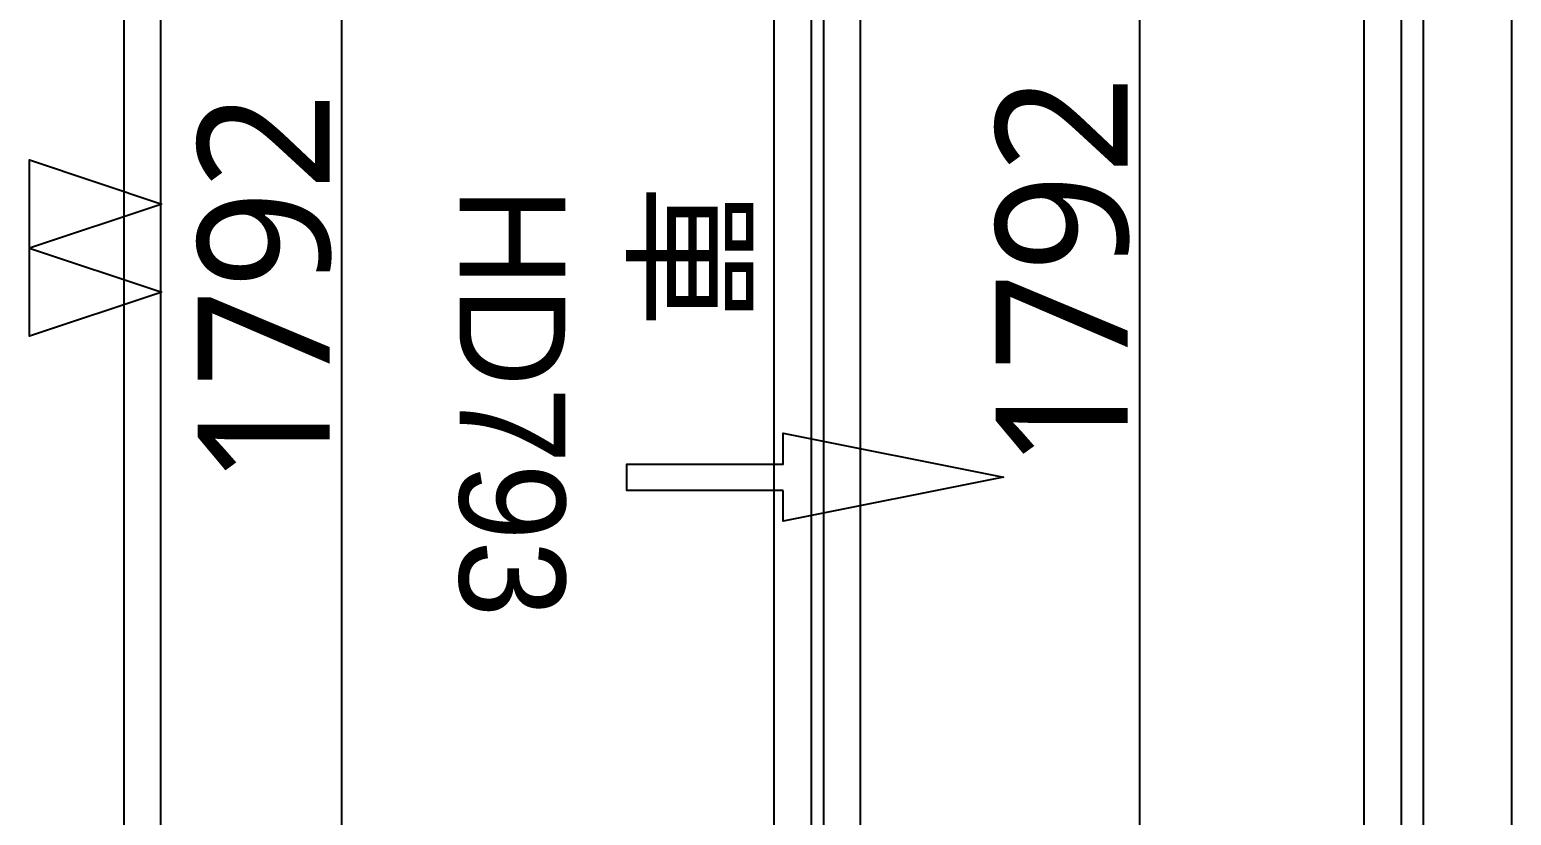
# Model space of a CAD drawing. Header units: millimetres. Extents: x 15382 to 37298, y 7351 to 31127.
# Drawn here: x 26121 to 27803, y 16610 to 17502 of the extents above; entities that cross this region are included whole.
import ezdxf

# ---------------------------------------------------------------- set-up
doc = ezdxf.new("R2010")
doc.units = ezdxf.units.MM
for name, color, linetype in [('03', 6, 'Continuous'), ('動線', 6, 'Continuous'), ('文字', 7, 'Continuous'), ('標註', 252, 'Continuous'), ('輕隔間', 30, 'Continuous')]:
    doc.layers.add(name, color=color, linetype=linetype)
doc.styles.get("Standard").update_dxf_attribs({"font": 'arial.ttf'})
doc.styles.add('新細明體', font='PMingLiU.ttf')
doc.styles.add('黑體', font='Microsoft JhengHei.ttf')
doc.dimstyles.new('ISO-25', dxfattribs={"dimtxt": 2.5, "dimasz": 2.5, "dimexe": 1.25, "dimexo": 0.625, "dimtad": 1, "dimtxsty": 'Standard', "dimcen": 2.5, "dimadec": 0, "dimazin": 0, "dimtfac": 1, "dimtmove": 0, "dimatfit": 3, "dimfxl": 1, "dimarcsym": 0})

# ---------------------------------------------------------------- blocks, each defined once
blk = doc.blocks.new('*D604')
at = {"layer": 'Defpoints', "color": 0, "transparency": 16777216}
for p in [(26235.1, 17974.6), (26475.6, 17974.6), (26235.1, 16182.6)]:
    blk.add_point(p, dxfattribs=at)
at = {"layer": '標註', "color": 0, "lineweight": -2, "transparency": 16777216}
for p, q in [((26245.1, 17974.6), (26485.6, 17974.6)), ((26475.6, 16282.6), (26475.6, 17874.6)), ((26245.1, 16182.6), (26485.6, 16182.6))]:
    blk.add_line(p, q, dxfattribs=at)
at = {"layer": '標註', "color": 0, "transparency": 16777216}
for points in [[(26459, 17874.6), (26492.3, 17874.6), (26475.6, 17974.6)], [(26459, 16282.6), (26492.3, 16282.6), (26475.6, 16182.6)]]:
    blk.add_solid(points, dxfattribs=at)
at = {"layer": '標註', "color": 251, "transparency": 16777216, "insert": (26387.9, 17207.7), "char_height": 150, "attachment_point": 5, "rotation": 90, "style": '黑體'}
blk.add_mtext('1792', dxfattribs=at)
blk = doc.blocks.new('*D605')
at = {"layer": 'Defpoints', "color": 0, "transparency": 16777216}
for p in [(27029.1, 17974.6), (27381.4, 17974.6), (27029.1, 16182.6)]:
    blk.add_point(p, dxfattribs=at)
at = {"layer": '標註', "color": 0, "lineweight": -2, "transparency": 16777216}
for p, q in [((27039.1, 17974.6), (27391.4, 17974.6)), ((27381.4, 16282.6), (27381.4, 17874.6)), ((27039.1, 16182.6), (27391.4, 16182.6))]:
    blk.add_line(p, q, dxfattribs=at)
at = {"layer": '標註', "color": 0, "transparency": 16777216}
for points in [[(27364.8, 17874.6), (27398.1, 17874.6), (27381.4, 17974.6)], [(27364.8, 16282.6), (27398.1, 16282.6), (27381.4, 16182.6)]]:
    blk.add_solid(points, dxfattribs=at)
at = {"layer": '標註', "color": 251, "transparency": 16777216, "insert": (27293.7, 17226.4), "char_height": 150, "attachment_point": 5, "rotation": 90, "style": '黑體'}
blk.add_mtext('1792', dxfattribs=at)

msp = doc.modelspace()

# ---------------------------------------------------------------- linework, layer by layer
at = {"layer": '03'}
for points in [[(26270.122, 16206.065), (26270.122, 17951.065), (26228.122, 17951.065), (26228.122, 16206.065)], [(26966.122, 16206.065), (26966.122, 17951.065), (27008.122, 17951.065), (27008.122, 16206.065)], [(27064.122, 16206.065), (27064.122, 17951.065), (27022.122, 17951.065), (27022.122, 16206.065)], [(27636.122, 16206.065), (27636.122, 17951.065), (27678.122, 17951.065), (27678.122, 16206.065)]]:
    msp.add_lwpolyline(points, close=True, dxfattribs=at)
at = {"layer": '動線', "lineweight": -3}
for points in [[(26271.141, 17303.941), (26121.141, 17253.941), (26121.141, 17353.941), (26271.141, 17303.941)], [(26271.141, 17203.941), (26121.141, 17153.941), (26121.141, 17253.941), (26271.141, 17203.941)], [(26976.513, 16978.694), (26798.877, 16978.694), (26798.877, 17008.694), (26976.513, 17008.694), (26976.513, 17043.694), (27226.513, 16993.694), (26976.513, 16943.694), (26976.513, 16978.694)]]:
    msp.add_lwpolyline(points, dxfattribs=at)
at = {"layer": '輕隔間'}
for p, q in [((27703.049, 19657.603), (27703.049, 8876.198)), ((27803.049, 19557.603), (27803.049, 8776.198))]:
    msp.add_line(p, q, dxfattribs=at)

# ---------------------------------------------------------------- texts
at = {"layer": '文字', "color": 7, "style": '新細明體'}
msp.add_text('HD793', height=120, rotation=270, dxfattribs=at).set_placement((26609.09, 17323.342))
at = {"layer": '文字', "color": 8, "style": '新細明體'}
msp.add_text('單', height=120, rotation=270, dxfattribs=at).set_placement((26811.357, 17326.656))

# ---------------------------------------------------------------- dimensions: what is measured, and where the dimension line sits
at = {"layer": '標註', "color": 8}
for base, p1, p2, picture, middle in [((26475.636, 17974.565), (26235.122, 16182.565), (26235.122, 17974.565), '*D604', (26475.636, 17207.698)), ((27381.428, 17974.565), (27029.122, 16182.565), (27029.122, 17974.565), '*D605', (27381.428, 17226.356))]:
    dim = msp.add_linear_dim(base=base, p1=p1, p2=p2, angle=90, dimstyle='ISO-25', override={"dimscale": 100, "dimtxt": 1.5, "dimasz": 1, "dimexe": 0.1, "dimexo": 0.1, "dimgap": 0.1, "dimtxsty": '黑體', "dimclrt": 251}, dxfattribs=at)
    dim.commit()
    dim.dimension.update_dxf_attribs({"geometry": picture, "text_midpoint": middle, "dimtype": 160})

doc.saveas('drawing.dxf')
